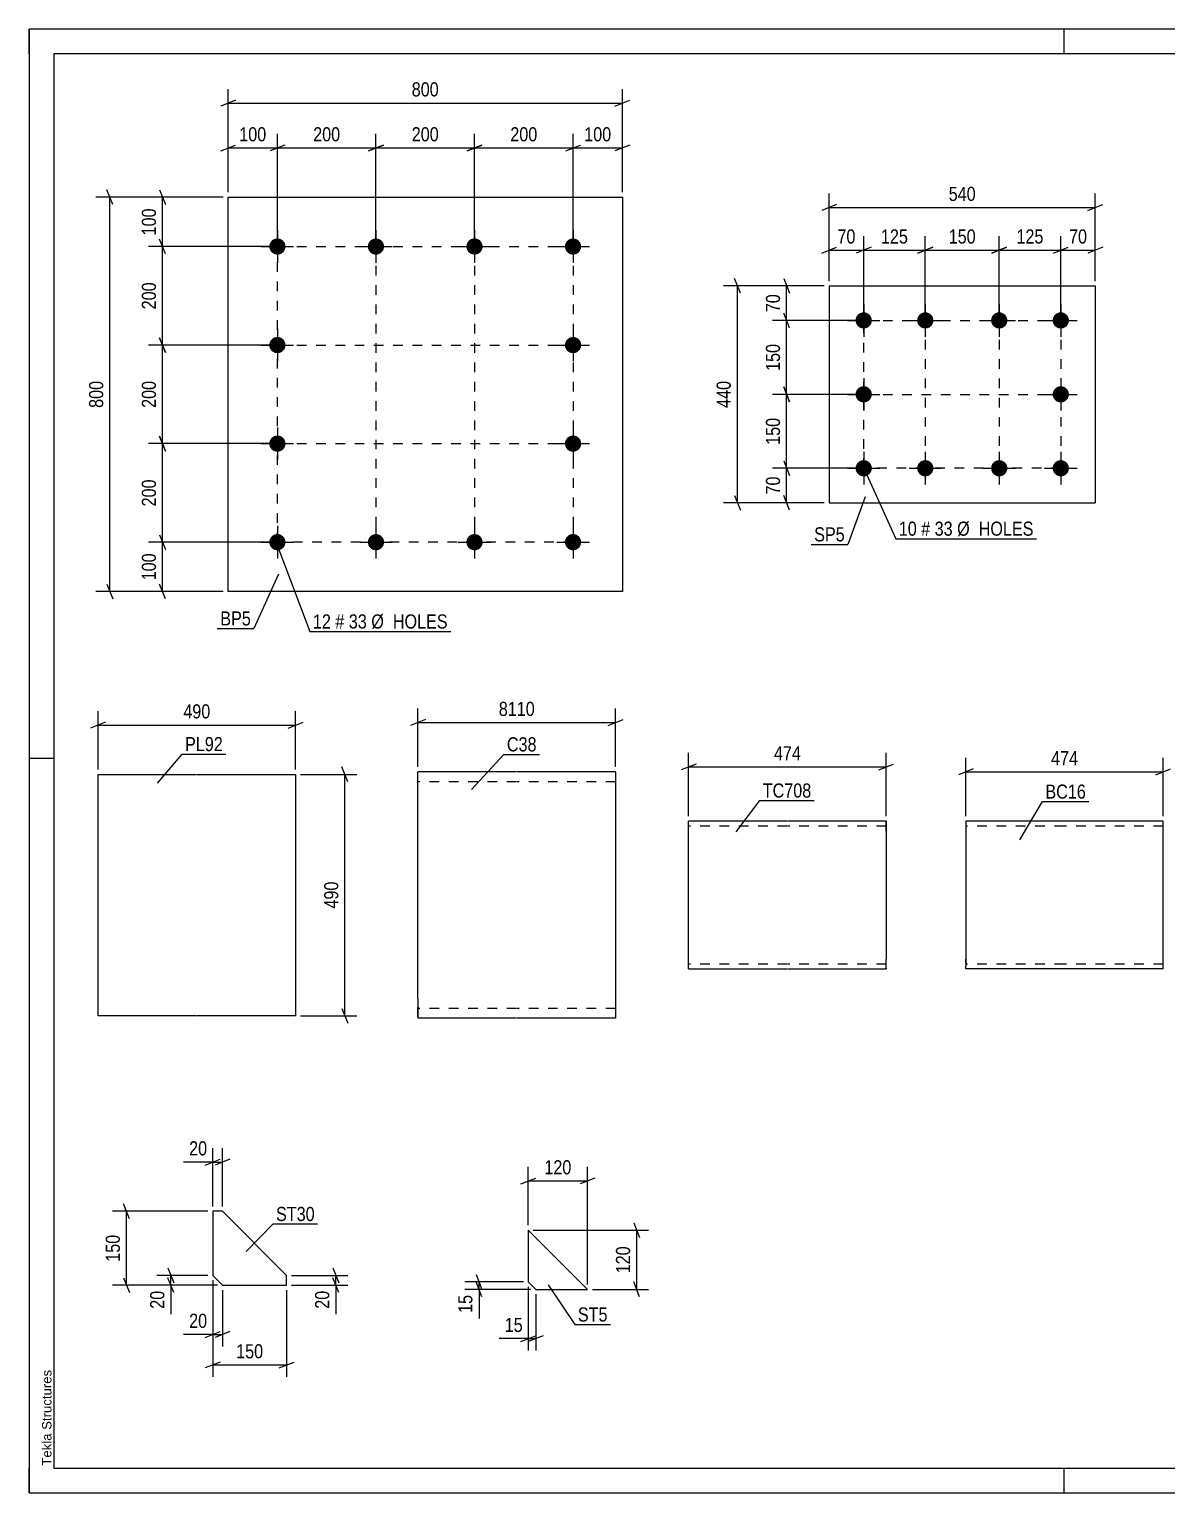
# Model space of a CAD drawing. Header units: millimetres. Extents: x 0 to 420, y 0 to 297.
# Drawn here: x 0 to 230.8, y 0 to 297 of the extents above; entities that cross this region are included whole.
import ezdxf

# ---------------------------------------------------------------- set-up
doc = ezdxf.new("R2010")
doc.units = ezdxf.units.MM
doc.linetypes.add('DXK_LINE_DOT2', pattern=[3.9198, 1.9599, -1.9599])
doc.styles.add('Arial', font='ARIAL.TTF', dxfattribs={"height": 0.2})
doc.styles.add('Arial Narrow', font='ARIALN.TTF', dxfattribs={"height": 0.2})

# ---------------------------------------------------------------- blocks, each defined once
blk = doc.blocks.new('Unknown-284876696-1134')
at = {"color": 5, "linetype": 'Continuous'}
for p, q in [((420, 297), (0, 297)), ((0, 297), (0, 0)), ((0, 292), (0, 297)), ((210, 292), (210, 297)), ((415, 292), (5, 292)), ((5, 292), (5, 5)), ((5, 149), (0, 149)), ((0, 0), (0, 5)), ((5, 5), (415, 5)), ((210, 0), (210, 5)), ((0, 0), (420, 0))]:
    blk.add_line(p, q, dxfattribs=at)
at = {"color": 174, "linetype": 'Continuous', "style": 'Arial'}
blk.add_text('Tekla Structures', height=1.9102, rotation=90, dxfattribs=at).set_placement((4.5, 5.5))
blk = doc.blocks.new('Part-284876696-1953 - 1904')
at = {"color": 2, "linetype": 'Continuous'}
for p, q in [((40.35, 182.91), (40.35, 262.91)), ((40.35, 262.91), (120.35, 262.91)), ((120.35, 262.91), (120.35, 182.91)), ((120.35, 182.91), (40.35, 182.91))]:
    blk.add_line(p, q, dxfattribs=at)
blk = doc.blocks.new('Bolt-284876696-1938 - 1904')
at = {"linetype": 'Continuous'}
for points in [[(50.35, 254.56, -1), (50.35, 251.26, -1)], [(70.35, 254.56, -1), (70.35, 251.26, -1)], [(90.35, 254.56, -1), (90.35, 251.26, -1)], [(110.35, 254.56, -1), (110.35, 251.26, -1)], [(50.35, 234.56, -1), (50.35, 231.26, -1)], [(110.35, 234.56, -1), (110.35, 231.26, -1)], [(50.35, 214.56, -1), (50.35, 211.26, -1)], [(110.35, 214.56, -1), (110.35, 211.26, -1)], [(50.35, 194.56, -1), (50.35, 191.26, -1)], [(70.35, 194.56, -1), (70.35, 191.26, -1)], [(90.35, 194.56, -1), (90.35, 191.26, -1)], [(110.35, 194.56, -1), (110.35, 191.26, -1)]]:
    blk.add_hatch(color=1, dxfattribs=at).paths.add_polyline_path(points)
at = {"color": 1, "linetype": 'Continuous'}
for p, q in [((50.35, 256.21), (50.35, 249.61)), ((70.35, 256.21), (70.35, 249.61)), ((90.35, 256.21), (90.35, 249.61)), ((110.35, 256.21), (110.35, 249.61)), ((47.05, 252.91), (53.65, 252.91)), ((67.05, 252.91), (73.65, 252.91)), ((87.05, 252.91), (93.65, 252.91)), ((107.05, 252.91), (113.65, 252.91)), ((50.35, 236.21), (50.35, 229.61)), ((110.35, 236.21), (110.35, 229.61)), ((47.05, 232.91), (53.65, 232.91)), ((107.05, 232.91), (113.65, 232.91)), ((50.35, 216.21), (50.35, 209.61)), ((110.35, 216.21), (110.35, 209.61)), ((47.05, 212.91), (53.65, 212.91)), ((107.05, 212.91), (113.65, 212.91)), ((50.35, 196.21), (50.35, 189.61)), ((70.35, 196.21), (70.35, 189.61)), ((90.35, 196.21), (90.35, 189.61)), ((110.35, 196.21), (110.35, 189.61)), ((47.05, 192.91), (53.65, 192.91)), ((67.05, 192.91), (73.65, 192.91)), ((87.05, 192.91), (93.65, 192.91)), ((107.05, 192.91), (113.65, 192.91))]:
    blk.add_line(p, q, dxfattribs=at)
blk = doc.blocks.new('Part-284876696-2236 - 2219')
at = {"color": 2, "linetype": 'Continuous'}
for p, q in [((153.8, 136.29), (133.8, 136.29)), ((133.8, 106.29), (133.8, 136.29)), ((173.9, 136.29), (153.9, 136.29)), ((173.9, 136.29), (173.9, 134.29)), ((173.9, 134.29), (173.9, 108.29)), ((173.9, 106.29), (173.9, 108.29)), ((133.8, 106.29), (153.8, 106.29)), ((153.9, 106.29), (173.9, 106.29))]:
    blk.add_line(p, q, dxfattribs=at)
at = {"color": 7, "linetype": 'DXK_LINE_DOT2'}
for p, q in [((153.8, 135.29), (133.8, 135.29)), ((173.9, 135.29), (153.9, 135.29)), ((173.9, 134.29), (173.9, 136.14)), ((133.8, 107.29), (133.8, 107.37)), ((153.8, 107.29), (133.8, 107.29)), ((173.9, 107.29), (153.9, 107.29)), ((173.9, 107.37), (173.9, 108.29)), ((173.9, 107.29), (173.9, 107.37)), ((173.9, 107.29), (173.9, 107.37)), ((133.8, 106.44), (133.8, 106.29)), ((173.9, 106.44), (173.9, 106.29))]:
    blk.add_line(p, q, dxfattribs=at)
blk = doc.blocks.new('Part-284876696-1839 - 1823')
at = {"color": 2, "linetype": 'Continuous'}
for p, q in [((39.22, 57.11), (37.22, 57.11)), ((37.22, 57.11), (37.22, 44.11)), ((52.22, 44.11), (39.22, 57.11)), ((37.22, 44.11), (39.22, 42.11)), ((39.22, 42.11), (52.22, 42.11)), ((52.22, 42.11), (52.22, 44.11))]:
    blk.add_line(p, q, dxfattribs=at)
blk = doc.blocks.new('Part-284876696-2202 - 2185')
at = {"color": 2, "linetype": 'Continuous'}
for p, q in [((210, 136.29), (190.06, 136.29)), ((190.06, 136.29), (190.06, 108.29)), ((230.1, 136.29), (210.1, 136.29)), ((230.1, 134.29), (230.1, 136.29)), ((230.1, 106.29), (230.1, 134.29)), ((190.06, 108.29), (190.06, 106.88)), ((190.06, 106.29), (190.06, 106.88)), ((210, 106.29), (190.06, 106.29)), ((230.1, 106.29), (210.1, 106.29))]:
    blk.add_line(p, q, dxfattribs=at)
at = {"color": 7, "linetype": 'DXK_LINE_DOT2'}
for p, q in [((210, 135.29), (190.06, 135.29)), ((230.1, 135.29), (210.1, 135.29)), ((230.1, 134.29), (230.1, 136.14)), ((190.06, 107.52), (190.06, 108.29)), ((190.06, 107.91), (190.06, 106.88)), ((190.06, 107.29), (190.06, 107.37)), ((190.06, 107.29), (190.06, 107.37)), ((210, 107.29), (190.06, 107.29)), ((230.1, 107.29), (210.1, 107.29)), ((230.1, 107.29), (230.1, 107.37))]:
    blk.add_line(p, q, dxfattribs=at)
blk = doc.blocks.new('Bolt-284876696-1415 - 1381')
at = {"linetype": 'Continuous'}
for points in [[(169.32, 239.56, -1), (169.32, 236.26, -1)], [(181.82, 239.56, -1), (181.82, 236.26, -1)], [(196.82, 239.56, -1), (196.82, 236.26, -1)], [(209.32, 239.56, -1), (209.32, 236.26, -1)], [(169.32, 224.56, -1), (169.32, 221.26, -1)], [(209.32, 224.56, -1), (209.32, 221.26, -1)], [(169.32, 209.56, -1), (169.32, 206.26, -1)], [(181.82, 209.56, -1), (181.82, 206.26, -1)], [(196.82, 209.56, -1), (196.82, 206.26, -1)], [(209.32, 209.56, -1), (209.32, 206.26, -1)]]:
    blk.add_hatch(color=1, dxfattribs=at).paths.add_polyline_path(points)
at = {"color": 1, "linetype": 'Continuous'}
for p, q in [((169.32, 241.21), (169.32, 234.61)), ((181.82, 241.21), (181.82, 234.61)), ((196.82, 241.21), (196.82, 234.61)), ((209.32, 241.21), (209.32, 234.61)), ((166.02, 237.91), (172.62, 237.91)), ((178.52, 237.91), (185.12, 237.91)), ((193.52, 237.91), (200.12, 237.91)), ((206.02, 237.91), (212.62, 237.91)), ((169.32, 226.21), (169.32, 219.61)), ((209.32, 226.21), (209.32, 219.61)), ((166.02, 222.91), (172.62, 222.91)), ((206.02, 222.91), (212.62, 222.91)), ((169.32, 211.21), (169.32, 204.61)), ((181.82, 211.21), (181.82, 204.61)), ((196.82, 211.21), (196.82, 204.61)), ((209.32, 211.21), (209.32, 204.61)), ((166.02, 207.91), (172.62, 207.91)), ((178.52, 207.91), (185.12, 207.91)), ((193.52, 207.91), (200.12, 207.91)), ((206.02, 207.91), (212.62, 207.91))]:
    blk.add_line(p, q, dxfattribs=at)
blk = doc.blocks.new('Part-284876696-1430 - 1381')
at = {"color": 2, "linetype": 'Continuous'}
for p, q in [((162.32, 244.91), (162.32, 200.91)), ((162.32, 244.91), (216.32, 244.91)), ((216.32, 244.91), (216.32, 200.91)), ((162.32, 200.91), (216.32, 200.91))]:
    blk.add_line(p, q, dxfattribs=at)
blk = doc.blocks.new('Part-284876696-1332 - 1316')
at = {"color": 2, "linetype": 'Continuous'}
for p, q in [((101.26, 53.27), (101.26, 42.77)), ((101.26, 53.27), (113.26, 41.27)), ((101.26, 42.77), (102.76, 41.27)), ((102.76, 41.27), (113.26, 41.27))]:
    blk.add_line(p, q, dxfattribs=at)
blk = doc.blocks.new('Part-284876696-1285 - 1269')
at = {"color": 2, "linetype": 'Continuous'}
for p, q in [((13.95, 96.79), (13.95, 145.79)), ((13.95, 145.79), (33.95, 145.79)), ((34.05, 145.79), (54.05, 145.79)), ((54.05, 145.79), (54.05, 96.79)), ((33.95, 96.79), (13.95, 96.79)), ((54.05, 96.79), (34.05, 96.79))]:
    blk.add_line(p, q, dxfattribs=at)
blk = doc.blocks.new('Part-284876696-1246 - 1226')
at = {"color": 2, "linetype": 'Continuous'}
for p, q in [((98.88, 146.29), (78.88, 146.29)), ((78.88, 100.29), (78.88, 146.29)), ((118.98, 146.29), (98.98, 146.29)), ((118.98, 146.29), (118.98, 96.29)), ((78.88, 100.29), (78.88, 96.29)), ((98.88, 96.29), (78.88, 96.29)), ((118.98, 96.29), (98.98, 96.29))]:
    blk.add_line(p, q, dxfattribs=at)
at = {"color": 7, "linetype": 'DXK_LINE_DOT2'}
for p, q in [((98.88, 144.29), (78.88, 144.29)), ((118.98, 144.29), (98.98, 144.29)), ((78.88, 96.59), (78.88, 100.29)), ((98.88, 98.29), (78.88, 98.29)), ((118.98, 98.29), (98.98, 98.29))]:
    blk.add_line(p, q, dxfattribs=at)
blk = doc.blocks.new('Rectangle-284876696-2058 - 1904')
at = {"color": 1, "linetype": 'DXK_LINE_DOT2'}
blk.add_lwpolyline([(50.35, 252.91), (110.35, 252.91), (110.35, 192.91), (50.35, 192.91), (50.35, 252.91)], close=True, dxfattribs=at)
blk = doc.blocks.new('Rectangle-284876696-1527 - 1381')
at = {"color": 1, "linetype": 'DXK_LINE_DOT2'}
blk.add_lwpolyline([(169.32, 237.91), (209.32, 237.91), (209.32, 207.91), (169.32, 207.91), (169.32, 237.91)], close=True, dxfattribs=at)
blk = doc.blocks.new('Line-284876696-2051 - 1904')
at = {"color": 1, "linetype": 'DXK_LINE_DOT2'}
blk.add_line((70.35, 252.91), (70.35, 192.91), dxfattribs=at)
blk = doc.blocks.new('Line-284876696-1520 - 1381')
at = {"color": 1, "linetype": 'DXK_LINE_DOT2'}
blk.add_line((181.82, 237.91), (181.82, 207.91), dxfattribs=at)
blk = doc.blocks.new('Line-284876696-2044 - 1904')
at = {"color": 1, "linetype": 'DXK_LINE_DOT2'}
blk.add_line((90.35, 252.91), (90.35, 192.91), dxfattribs=at)
blk = doc.blocks.new('Line-284876696-1513 - 1381')
at = {"color": 1, "linetype": 'DXK_LINE_DOT2'}
blk.add_line((196.82, 237.91), (196.82, 207.91), dxfattribs=at)
blk = doc.blocks.new('Line-284876696-2037 - 1904')
at = {"color": 1, "linetype": 'DXK_LINE_DOT2'}
blk.add_line((50.35, 232.91), (110.35, 232.91), dxfattribs=at)
blk = doc.blocks.new('Line-284876696-1505 - 1381')
at = {"color": 1, "linetype": 'DXK_LINE_DOT2'}
blk.add_line((169.32, 222.91), (209.32, 222.91), dxfattribs=at)
blk = doc.blocks.new('Line-284876696-2030 - 1904')
at = {"color": 1, "linetype": 'DXK_LINE_DOT2'}
blk.add_line((50.35, 212.91), (110.35, 212.91), dxfattribs=at)
blk = doc.blocks.new('StraightDimension-284876696-1955 - 1904')
at = {"color": 7, "linetype": 'Continuous'}
for p, q in [((41.85, 282.62), (38.85, 281.42)), ((40.35, 263.91), (40.35, 284.87)), ((118.85, 281.42), (121.85, 282.62)), ((120.35, 263.91), (120.35, 284.87)), ((40.35, 282.02), (120.35, 282.02))]:
    blk.add_line(p, q, dxfattribs=at)
at = {"color": 0}
blk.add_wipeout([(83.69, 282.77), (83.69, 286.97), (77.01, 286.97), (77.01, 282.77)], dxfattribs=at)
at = {"color": 3, "style": 'Arial Narrow'}
blk.add_text('800', height=2.863, dxfattribs=at).set_placement((77.61, 283.37))
blk = doc.blocks.new('StraightDimension-284876696-1972 - 1904')
at = {"color": 7, "linetype": 'Continuous'}
for p, q in [((38.85, 272.31), (41.85, 273.51)), ((40.35, 263.91), (40.35, 275.76)), ((51.85, 273.51), (48.85, 272.31)), ((50.35, 253.91), (50.35, 275.76)), ((40.35, 272.91), (50.35, 272.91))]:
    blk.add_line(p, q, dxfattribs=at)
at = {"color": 0}
blk.add_wipeout([(48.69, 273.66), (48.69, 277.86), (42.01, 277.86), (42.01, 273.66)], dxfattribs=at)
at = {"color": 3, "style": 'Arial Narrow'}
blk.add_text('100', height=2.863, dxfattribs=at).set_placement((42.61, 274.26))
blk = doc.blocks.new('StraightDimension-284876696-1982 - 1904')
at = {"color": 7, "linetype": 'Continuous'}
for p, q in [((108.85, 272.31), (111.85, 273.51)), ((110.35, 253.91), (110.35, 275.76)), ((121.85, 273.51), (118.85, 272.31)), ((120.35, 263.91), (120.35, 275.76)), ((110.35, 272.91), (120.35, 272.91))]:
    blk.add_line(p, q, dxfattribs=at)
at = {"color": 0}
blk.add_wipeout([(118.69, 273.66), (118.69, 277.86), (112.01, 277.86), (112.01, 273.66)], dxfattribs=at)
at = {"color": 3, "style": 'Arial Narrow'}
blk.add_text('100', height=2.863, dxfattribs=at).set_placement((112.61, 274.26))
blk = doc.blocks.new('StraightDimension-284876696-1993 - 1904')
at = {"color": 7, "linetype": 'Continuous'}
for p, q in [((16.95, 261.41), (15.75, 264.41)), ((39.35, 262.91), (13.5, 262.91)), ((16.35, 182.91), (16.35, 262.91)), ((15.75, 184.41), (16.95, 181.41)), ((39.35, 182.91), (13.5, 182.91))]:
    blk.add_line(p, q, dxfattribs=at)
at = {"color": 0}
blk.add_wipeout([(15.6, 226.25), (11.4, 226.25), (11.4, 219.56), (15.6, 219.56)], dxfattribs=at)
at = {"color": 3, "style": 'Arial Narrow'}
blk.add_text('800', height=2.863, rotation=90.0002, dxfattribs=at).set_placement((15, 220.16))
blk = doc.blocks.new('StraightDimension-284876696-3038 - 1904')
at = {"color": 7, "linetype": 'Continuous'}
for p, q in [((71.85, 273.51), (68.85, 272.31)), ((70.35, 253.91), (70.35, 275.76)), ((88.85, 272.31), (91.85, 273.51)), ((90.35, 253.91), (90.35, 275.76)), ((70.35, 272.91), (90.35, 272.91))]:
    blk.add_line(p, q, dxfattribs=at)
at = {"color": 0}
blk.add_wipeout([(83.69, 273.66), (83.69, 277.86), (77.01, 277.86), (77.01, 273.66)], dxfattribs=at)
at = {"color": 3, "style": 'Arial Narrow'}
blk.add_text('200', height=2.863, dxfattribs=at).set_placement((77.61, 274.26))
blk = doc.blocks.new('StraightDimension-284876696-2010 - 1904')
at = {"color": 7, "linetype": 'Continuous'}
for p, q in [((26.45, 194.41), (27.65, 191.41)), ((49.35, 192.91), (24.2, 192.91)), ((27.05, 182.91), (27.05, 192.91)), ((27.65, 181.41), (26.45, 184.41)), ((39.35, 182.91), (24.2, 182.91))]:
    blk.add_line(p, q, dxfattribs=at)
at = {"color": 0}
blk.add_wipeout([(26.3, 191.25), (22.1, 191.25), (22.1, 184.56), (26.3, 184.56)], dxfattribs=at)
at = {"color": 3, "style": 'Arial Narrow'}
blk.add_text('100', height=2.863, rotation=90.0002, dxfattribs=at).set_placement((25.7, 185.16))
blk = doc.blocks.new('StraightDimension-284876696-3040 - 1904')
at = {"color": 7, "linetype": 'Continuous'}
for p, q in [((91.85, 273.51), (88.85, 272.31)), ((90.35, 253.91), (90.35, 275.76)), ((108.85, 272.31), (111.85, 273.51)), ((110.35, 253.91), (110.35, 275.76)), ((90.35, 272.91), (110.35, 272.91))]:
    blk.add_line(p, q, dxfattribs=at)
at = {"color": 0}
blk.add_wipeout([(103.69, 273.66), (103.69, 277.86), (97.01, 277.86), (97.01, 273.66)], dxfattribs=at)
at = {"color": 3, "style": 'Arial Narrow'}
blk.add_text('200', height=2.863, dxfattribs=at).set_placement((97.61, 274.26))
blk = doc.blocks.new('StraightDimension-284876696-2020 - 1904')
at = {"color": 7, "linetype": 'Continuous'}
for p, q in [((26.45, 264.41), (27.65, 261.41)), ((39.35, 262.91), (24.2, 262.91)), ((27.05, 252.91), (27.05, 262.91)), ((49.35, 252.91), (24.2, 252.91)), ((27.65, 251.41), (26.45, 254.41))]:
    blk.add_line(p, q, dxfattribs=at)
at = {"color": 0}
blk.add_wipeout([(26.3, 261.25), (22.1, 261.25), (22.1, 254.56), (26.3, 254.56)], dxfattribs=at)
at = {"color": 3, "style": 'Arial Narrow'}
blk.add_text('100', height=2.863, rotation=90.0002, dxfattribs=at).set_placement((25.7, 255.16))
blk = doc.blocks.new('StraightDimension-284876696-3036 - 1904')
at = {"color": 7, "linetype": 'Continuous'}
for p, q in [((51.85, 273.51), (48.85, 272.31)), ((50.35, 253.91), (50.35, 275.76)), ((68.85, 272.31), (71.85, 273.51)), ((70.35, 253.91), (70.35, 275.76)), ((50.35, 272.91), (70.35, 272.91))]:
    blk.add_line(p, q, dxfattribs=at)
at = {"color": 0}
blk.add_wipeout([(63.69, 273.66), (63.69, 277.86), (57.01, 277.86), (57.01, 273.66)], dxfattribs=at)
at = {"color": 3, "style": 'Arial Narrow'}
blk.add_text('200', height=2.863, dxfattribs=at).set_placement((57.61, 274.26))
blk = doc.blocks.new('StraightDimension-284876696-3060 - 1904')
at = {"color": 7, "linetype": 'Continuous'}
for p, q in [((27.65, 211.41), (26.45, 214.41)), ((49.35, 212.91), (24.2, 212.91)), ((27.05, 192.91), (27.05, 212.91)), ((26.45, 194.41), (27.65, 191.41)), ((49.35, 192.91), (24.2, 192.91))]:
    blk.add_line(p, q, dxfattribs=at)
at = {"color": 0}
blk.add_wipeout([(26.3, 206.25), (22.1, 206.25), (22.1, 199.56), (26.3, 199.56)], dxfattribs=at)
at = {"color": 3, "style": 'Arial Narrow'}
blk.add_text('200', height=2.863, rotation=90.0002, dxfattribs=at).set_placement((25.7, 200.16))
blk = doc.blocks.new('StraightDimension-284876696-3062 - 1904')
at = {"color": 7, "linetype": 'Continuous'}
for p, q in [((49.35, 232.91), (24.2, 232.91)), ((27.65, 231.41), (26.45, 234.41)), ((27.05, 212.91), (27.05, 232.91)), ((26.45, 214.41), (27.65, 211.41)), ((49.35, 212.91), (24.2, 212.91))]:
    blk.add_line(p, q, dxfattribs=at)
at = {"color": 0}
blk.add_wipeout([(26.3, 226.25), (22.1, 226.25), (22.1, 219.56), (26.3, 219.56)], dxfattribs=at)
at = {"color": 3, "style": 'Arial Narrow'}
blk.add_text('200', height=2.863, rotation=90.0002, dxfattribs=at).set_placement((25.7, 220.16))
blk = doc.blocks.new('StraightDimension-284876696-3064 - 1904')
at = {"color": 7, "linetype": 'Continuous'}
for p, q in [((49.35, 252.91), (24.2, 252.91)), ((27.65, 251.41), (26.45, 254.41)), ((27.05, 232.91), (27.05, 252.91)), ((49.35, 232.91), (24.2, 232.91)), ((26.45, 234.41), (27.65, 231.41))]:
    blk.add_line(p, q, dxfattribs=at)
at = {"color": 0}
blk.add_wipeout([(26.3, 246.25), (22.1, 246.25), (22.1, 239.56), (26.3, 239.56)], dxfattribs=at)
at = {"color": 3, "style": 'Arial Narrow'}
blk.add_text('200', height=2.863, rotation=90.0002, dxfattribs=at).set_placement((25.7, 240.16))
blk = doc.blocks.new('StraightDimension-284876696-2239 - 2219')
at = {"color": 7, "linetype": 'Continuous'}
for p, q in [((133.8, 137.29), (133.8, 150.14)), ((173.9, 137.29), (173.9, 150.14)), ((135.3, 147.89), (132.3, 146.69)), ((133.8, 147.29), (173.9, 147.29)), ((172.4, 146.69), (175.4, 147.89))]:
    blk.add_line(p, q, dxfattribs=at)
at = {"color": 0}
blk.add_wipeout([(157.2, 148.04), (157.2, 152.24), (150.51, 152.24), (150.51, 148.04)], dxfattribs=at)
at = {"color": 3, "style": 'Arial Narrow'}
blk.add_text('474', height=2.863, dxfattribs=at).set_placement((151.11, 148.64))
blk = doc.blocks.new('StraightDimension-284876696-1879 - 1823')
at = {"color": 7, "linetype": 'Continuous'}
for p, q in [((37.22, 43.11), (37.22, 29.71)), ((39.22, 41.11), (39.22, 29.71)), ((35.72, 31.51), (38.72, 32.71)), ((40.72, 32.71), (37.72, 31.51)), ((37.22, 32.11), (39.22, 32.11))]:
    blk.add_line(p, q, dxfattribs=at)
at = {"color": 0}
blk.add_wipeout([(36.7, 32.86), (36.7, 37.06), (31.84, 37.06), (31.84, 32.86)], dxfattribs=at)
at = {"color": 7, "linetype": 'Continuous'}
blk.add_line((37.22, 32.11), (31.32, 32.11), dxfattribs=at)
blk.add_line((37.22, 32.11), (31.32, 32.11), dxfattribs=at)
at = {"color": 3, "style": 'Arial Narrow'}
blk.add_text('20', height=2.863, dxfattribs=at).set_placement((32.44, 33.46))
blk = doc.blocks.new('StraightDimension-284876696-1871 - 1823')
at = {"color": 7, "linetype": 'Continuous'}
for p, q in [((61.62, 45.61), (62.82, 42.61)), ((53.22, 44.11), (64.62, 44.11)), ((53.22, 42.11), (64.62, 42.11)), ((62.82, 40.61), (61.62, 43.61)), ((62.22, 42.11), (62.22, 44.11))]:
    blk.add_line(p, q, dxfattribs=at)
at = {"color": 0}
blk.add_wipeout([(61.47, 41.59), (57.27, 41.59), (57.27, 36.73), (61.47, 36.73)], dxfattribs=at)
at = {"color": 7, "linetype": 'Continuous'}
blk.add_line((62.22, 42.11), (62.22, 36.21), dxfattribs=at)
blk.add_line((62.22, 42.11), (62.22, 36.21), dxfattribs=at)
at = {"color": 3, "style": 'Arial Narrow'}
blk.add_text('20', height=2.863, rotation=90.0002, dxfattribs=at).set_placement((60.87, 37.33))
blk = doc.blocks.new('StraightDimension-284876696-1841 - 1823')
at = {"color": 7, "linetype": 'Continuous'}
for p, q in [((36.22, 57.11), (16.88, 57.11)), ((20.33, 55.61), (19.13, 58.61)), ((19.73, 42.11), (19.73, 57.11)), ((38.22, 42.11), (16.88, 42.11)), ((19.13, 43.61), (20.33, 40.61))]:
    blk.add_line(p, q, dxfattribs=at)
at = {"color": 0}
blk.add_wipeout([(18.98, 52.96), (14.78, 52.96), (14.78, 46.27), (18.98, 46.27)], dxfattribs=at)
at = {"color": 3, "style": 'Arial Narrow'}
blk.add_text('150', height=2.863, rotation=90.0002, dxfattribs=at).set_placement((18.38, 46.87))
blk = doc.blocks.new('StraightDimension-284876696-1853 - 1823')
at = {"color": 7, "linetype": 'Continuous'}
for p, q in [((37.22, 43.11), (37.22, 23.53)), ((52.22, 41.11), (52.22, 23.53)), ((38.72, 26.53), (35.72, 25.33)), ((37.22, 25.93), (52.22, 25.93)), ((50.72, 25.33), (53.72, 26.53))]:
    blk.add_line(p, q, dxfattribs=at)
at = {"color": 0}
blk.add_wipeout([(48.06, 26.68), (48.06, 30.88), (41.38, 30.88), (41.38, 26.68)], dxfattribs=at)
at = {"color": 3, "style": 'Arial Narrow'}
blk.add_text('150', height=2.863, dxfattribs=at).set_placement((41.98, 27.28))
blk = doc.blocks.new('StraightDimension-284876696-1860 - 1823')
at = {"color": 7, "linetype": 'Continuous'}
for p, q in [((28.14, 45.61), (29.34, 42.61)), ((36.22, 44.11), (25.89, 44.11)), ((38.22, 42.11), (25.89, 42.11)), ((29.34, 40.61), (28.14, 43.61)), ((28.74, 42.11), (28.74, 44.11))]:
    blk.add_line(p, q, dxfattribs=at)
at = {"color": 0}
blk.add_wipeout([(27.99, 41.59), (23.79, 41.59), (23.79, 36.73), (27.99, 36.73)], dxfattribs=at)
at = {"color": 7, "linetype": 'Continuous'}
blk.add_line((28.74, 42.11), (28.74, 36.21), dxfattribs=at)
blk.add_line((28.74, 42.11), (28.74, 36.21), dxfattribs=at)
at = {"color": 3, "style": 'Arial Narrow'}
blk.add_text('20', height=2.863, rotation=90.0002, dxfattribs=at).set_placement((27.39, 37.33))
blk = doc.blocks.new('StraightDimension-284876696-1890 - 1823')
at = {"color": 7, "linetype": 'Continuous'}
for p, q in [((37.22, 58.11), (37.22, 69.96)), ((39.22, 58.11), (39.22, 69.96)), ((35.72, 66.51), (38.72, 67.71)), ((37.22, 67.11), (39.22, 67.11)), ((40.72, 67.71), (37.72, 66.51))]:
    blk.add_line(p, q, dxfattribs=at)
at = {"color": 0}
blk.add_wipeout([(36.7, 67.86), (36.7, 72.06), (31.84, 72.06), (31.84, 67.86)], dxfattribs=at)
at = {"color": 7, "linetype": 'Continuous'}
blk.add_line((37.22, 67.11), (31.32, 67.11), dxfattribs=at)
blk.add_line((37.22, 67.11), (31.32, 67.11), dxfattribs=at)
at = {"color": 3, "style": 'Arial Narrow'}
blk.add_text('20', height=2.863, dxfattribs=at).set_placement((32.44, 68.46))
blk = doc.blocks.new('StraightDimension-284876696-2205 - 2185')
at = {"color": 7, "linetype": 'Continuous'}
for p, q in [((190.06, 137.29), (190.06, 149.14)), ((230.1, 137.29), (230.1, 149.14)), ((191.56, 146.89), (188.56, 145.69)), ((190.06, 146.29), (230.1, 146.29)), ((228.6, 145.69), (231.6, 146.89))]:
    blk.add_line(p, q, dxfattribs=at)
at = {"color": 0}
blk.add_wipeout([(213.43, 147.04), (213.43, 151.24), (206.74, 151.24), (206.74, 147.04)], dxfattribs=at)
at = {"color": 3, "style": 'Arial Narrow'}
blk.add_text('474', height=2.863, dxfattribs=at).set_placement((207.34, 147.64))
blk = doc.blocks.new('StraightDimension-284876696-2904 - 1381')
at = {"color": 7, "linetype": 'Continuous'}
for p, q in [((168.32, 237.91), (150.84, 237.91)), ((154.29, 236.41), (153.09, 239.41)), ((153.69, 222.91), (153.69, 237.91)), ((168.32, 222.91), (150.84, 222.91)), ((153.09, 224.41), (154.29, 221.41))]:
    blk.add_line(p, q, dxfattribs=at)
at = {"color": 0}
blk.add_wipeout([(152.94, 233.75), (148.74, 233.75), (148.74, 227.06), (152.94, 227.06)], dxfattribs=at)
at = {"color": 3, "style": 'Arial Narrow'}
blk.add_text('150', height=2.863, rotation=90.0002, dxfattribs=at).set_placement((152.34, 227.66))
blk = doc.blocks.new('StraightDimension-284876696-2878 - 1381')
at = {"color": 7, "linetype": 'Continuous'}
for p, q in [((170.82, 252.77), (167.82, 251.57)), ((169.32, 238.91), (169.32, 255.02)), ((180.32, 251.57), (183.32, 252.77)), ((181.82, 238.91), (181.82, 255.02)), ((169.32, 252.17), (181.82, 252.17))]:
    blk.add_line(p, q, dxfattribs=at)
at = {"color": 0}
blk.add_wipeout([(178.91, 252.92), (178.91, 257.12), (172.22, 257.12), (172.22, 252.92)], dxfattribs=at)
at = {"color": 3, "style": 'Arial Narrow'}
blk.add_text('125', height=2.863, dxfattribs=at).set_placement((172.82, 253.52))
blk = doc.blocks.new('StraightDimension-284876696-2902 - 1381')
at = {"color": 7, "linetype": 'Continuous'}
for p, q in [((168.32, 222.91), (150.84, 222.91)), ((154.29, 221.41), (153.09, 224.41)), ((153.69, 207.91), (153.69, 222.91)), ((168.32, 207.91), (150.84, 207.91)), ((153.09, 209.41), (154.29, 206.41))]:
    blk.add_line(p, q, dxfattribs=at)
at = {"color": 0}
blk.add_wipeout([(152.94, 218.75), (148.74, 218.75), (148.74, 212.06), (152.94, 212.06)], dxfattribs=at)
at = {"color": 3, "style": 'Arial Narrow'}
blk.add_text('150', height=2.863, rotation=90.0002, dxfattribs=at).set_placement((152.34, 212.66))
blk = doc.blocks.new('StraightDimension-284876696-1432 - 1381')
at = {"color": 7, "linetype": 'Continuous'}
for p, q in [((163.82, 261.41), (160.82, 260.21)), ((162.32, 245.91), (162.32, 263.66)), ((214.82, 260.21), (217.82, 261.41)), ((216.32, 245.91), (216.32, 263.66)), ((162.32, 260.81), (216.32, 260.81))]:
    blk.add_line(p, q, dxfattribs=at)
at = {"color": 0}
blk.add_wipeout([(192.66, 261.56), (192.66, 265.76), (185.97, 265.76), (185.97, 261.56)], dxfattribs=at)
at = {"color": 3, "style": 'Arial Narrow'}
blk.add_text('540', height=2.863, dxfattribs=at).set_placement((186.57, 262.16))
blk = doc.blocks.new('StraightDimension-284876696-1445 - 1381')
at = {"color": 7, "linetype": 'Continuous'}
for p, q in [((207.82, 251.57), (210.82, 252.77)), ((209.32, 238.91), (209.32, 255.02)), ((217.82, 252.77), (214.82, 251.57)), ((216.32, 245.91), (216.32, 255.02)), ((209.32, 252.17), (216.32, 252.17))]:
    blk.add_line(p, q, dxfattribs=at)
at = {"color": 0}
blk.add_wipeout([(215.24, 252.92), (215.24, 257.12), (210.39, 257.12), (210.39, 252.92)], dxfattribs=at)
at = {"color": 3, "style": 'Arial Narrow'}
blk.add_text('70', height=2.863, dxfattribs=at).set_placement((210.99, 253.52))
blk = doc.blocks.new('StraightDimension-284876696-1455 - 1381')
at = {"color": 7, "linetype": 'Continuous'}
for p, q in [((160.82, 251.57), (163.82, 252.77)), ((162.32, 245.91), (162.32, 255.02)), ((170.82, 252.77), (167.82, 251.57)), ((169.32, 238.91), (169.32, 255.02)), ((162.32, 252.17), (169.32, 252.17))]:
    blk.add_line(p, q, dxfattribs=at)
at = {"color": 0}
blk.add_wipeout([(168.24, 252.92), (168.24, 257.12), (163.39, 257.12), (163.39, 252.92)], dxfattribs=at)
at = {"color": 3, "style": 'Arial Narrow'}
blk.add_text('70', height=2.863, dxfattribs=at).set_placement((163.99, 253.52))
blk = doc.blocks.new('StraightDimension-284876696-1470 - 1381')
at = {"color": 7, "linetype": 'Continuous'}
for p, q in [((161.32, 244.91), (140.84, 244.91)), ((144.29, 243.41), (143.09, 246.41)), ((143.69, 200.91), (143.69, 244.91)), ((143.09, 202.41), (144.29, 199.41)), ((161.32, 200.91), (140.84, 200.91))]:
    blk.add_line(p, q, dxfattribs=at)
at = {"color": 0}
blk.add_wipeout([(142.94, 226.25), (138.74, 226.25), (138.74, 219.56), (142.94, 219.56)], dxfattribs=at)
at = {"color": 3, "style": 'Arial Narrow'}
blk.add_text('440', height=2.863, rotation=90.0002, dxfattribs=at).set_placement((142.34, 220.16))
blk = doc.blocks.new('StraightDimension-284876696-1481 - 1381')
at = {"color": 7, "linetype": 'Continuous'}
for p, q in [((161.32, 244.91), (150.84, 244.91)), ((153.09, 246.41), (154.29, 243.41)), ((153.69, 237.91), (153.69, 244.91)), ((168.32, 237.91), (150.84, 237.91)), ((154.29, 236.41), (153.09, 239.41))]:
    blk.add_line(p, q, dxfattribs=at)
at = {"color": 0}
blk.add_wipeout([(152.94, 243.83), (148.74, 243.83), (148.74, 238.98), (152.94, 238.98)], dxfattribs=at)
at = {"color": 3, "style": 'Arial Narrow'}
blk.add_text('70', height=2.863, rotation=90.0002, dxfattribs=at).set_placement((152.34, 239.58))
blk = doc.blocks.new('StraightDimension-284876696-1491 - 1381')
at = {"color": 7, "linetype": 'Continuous'}
for p, q in [((168.32, 207.91), (150.84, 207.91)), ((153.09, 209.41), (154.29, 206.41)), ((153.69, 200.91), (153.69, 207.91)), ((154.29, 199.41), (153.09, 202.41)), ((161.32, 200.91), (150.84, 200.91))]:
    blk.add_line(p, q, dxfattribs=at)
at = {"color": 0}
blk.add_wipeout([(152.94, 206.83), (148.74, 206.83), (148.74, 201.98), (152.94, 201.98)], dxfattribs=at)
at = {"color": 3, "style": 'Arial Narrow'}
blk.add_text('70', height=2.863, rotation=90.0002, dxfattribs=at).set_placement((152.34, 202.58))
blk = doc.blocks.new('StraightDimension-284876696-2880 - 1381')
at = {"color": 7, "linetype": 'Continuous'}
for p, q in [((183.32, 252.77), (180.32, 251.57)), ((181.82, 238.91), (181.82, 255.02)), ((195.32, 251.57), (198.32, 252.77)), ((196.82, 238.91), (196.82, 255.02)), ((181.82, 252.17), (196.82, 252.17))]:
    blk.add_line(p, q, dxfattribs=at)
at = {"color": 0}
blk.add_wipeout([(192.66, 252.92), (192.66, 257.12), (185.97, 257.12), (185.97, 252.92)], dxfattribs=at)
at = {"color": 3, "style": 'Arial Narrow'}
blk.add_text('150', height=2.863, dxfattribs=at).set_placement((186.57, 253.52))
blk = doc.blocks.new('StraightDimension-284876696-2882 - 1381')
at = {"color": 7, "linetype": 'Continuous'}
for p, q in [((198.32, 252.77), (195.32, 251.57)), ((196.82, 238.91), (196.82, 255.02)), ((207.82, 251.57), (210.82, 252.77)), ((209.32, 238.91), (209.32, 255.02)), ((196.82, 252.17), (209.32, 252.17))]:
    blk.add_line(p, q, dxfattribs=at)
at = {"color": 0}
blk.add_wipeout([(206.41, 252.92), (206.41, 257.12), (199.72, 257.12), (199.72, 252.92)], dxfattribs=at)
at = {"color": 3, "style": 'Arial Narrow'}
blk.add_text('125', height=2.863, dxfattribs=at).set_placement((200.32, 253.52))
blk = doc.blocks.new('StraightDimension-284876696-1360 - 1316')
at = {"color": 7, "linetype": 'Continuous'}
for p, q in [((100.26, 42.77), (88.41, 42.77)), ((90.66, 44.27), (91.86, 41.27)), ((91.86, 39.77), (90.66, 42.77)), ((91.26, 41.27), (91.26, 42.77)), ((101.76, 41.27), (88.41, 41.27))]:
    blk.add_line(p, q, dxfattribs=at)
at = {"color": 0}
blk.add_wipeout([(90.51, 40.74), (86.31, 40.74), (86.31, 35.89), (90.51, 35.89)], dxfattribs=at)
at = {"color": 7, "linetype": 'Continuous'}
blk.add_line((91.26, 41.27), (91.26, 35.36), dxfattribs=at)
blk.add_line((91.26, 41.27), (91.26, 35.36), dxfattribs=at)
at = {"color": 3, "style": 'Arial Narrow'}
blk.add_text('15', height=2.863, rotation=90.0002, dxfattribs=at).set_placement((89.91, 36.49))
blk = doc.blocks.new('StraightDimension-284876696-1334 - 1316')
at = {"color": 7, "linetype": 'Continuous'}
for p, q in [((101.26, 54.27), (101.26, 66.12)), ((113.26, 42.27), (113.26, 66.12)), ((99.76, 62.67), (102.76, 63.87)), ((101.26, 63.27), (113.26, 63.27)), ((114.76, 63.87), (111.76, 62.67))]:
    blk.add_line(p, q, dxfattribs=at)
at = {"color": 0}
blk.add_wipeout([(110.6, 64.02), (110.6, 68.22), (103.92, 68.22), (103.92, 64.02)], dxfattribs=at)
at = {"color": 3, "style": 'Arial Narrow'}
blk.add_text('120', height=2.863, dxfattribs=at).set_placement((104.52, 64.62))
blk = doc.blocks.new('StraightDimension-284876696-1371 - 1316')
at = {"color": 7, "linetype": 'Continuous'}
for p, q in [((122.66, 54.77), (123.86, 51.77)), ((102.26, 53.27), (125.66, 53.27)), ((123.26, 41.27), (123.26, 53.27)), ((123.86, 39.77), (122.66, 42.77)), ((114.26, 41.27), (125.66, 41.27))]:
    blk.add_line(p, q, dxfattribs=at)
at = {"color": 0}
blk.add_wipeout([(122.51, 50.61), (118.31, 50.61), (118.31, 43.93), (122.51, 43.93)], dxfattribs=at)
at = {"color": 3, "style": 'Arial Narrow'}
blk.add_text('120', height=2.863, rotation=90.0002, dxfattribs=at).set_placement((121.91, 44.53))
blk = doc.blocks.new('StraightDimension-284876696-1347 - 1316')
at = {"color": 7, "linetype": 'Continuous'}
for p, q in [((101.26, 41.77), (101.26, 28.87)), ((102.76, 40.27), (102.76, 28.87)), ((99.76, 30.67), (102.76, 31.87)), ((104.26, 31.87), (101.26, 30.67)), ((101.26, 31.27), (102.76, 31.27))]:
    blk.add_line(p, q, dxfattribs=at)
at = {"color": 0}
blk.add_wipeout([(100.73, 32.02), (100.73, 36.22), (95.88, 36.22), (95.88, 32.02)], dxfattribs=at)
at = {"color": 7, "linetype": 'Continuous'}
blk.add_line((101.26, 31.27), (95.35, 31.27), dxfattribs=at)
blk.add_line((101.26, 31.27), (95.35, 31.27), dxfattribs=at)
at = {"color": 3, "style": 'Arial Narrow'}
blk.add_text('15', height=2.863, dxfattribs=at).set_placement((96.48, 32.62))
blk = doc.blocks.new('StraightDimension-284876696-1288 - 1269')
at = {"color": 7, "linetype": 'Continuous'}
for p, q in [((55.05, 145.79), (66.45, 145.79)), ((64.65, 144.29), (63.45, 147.29)), ((64.05, 96.79), (64.05, 145.79)), ((63.45, 98.29), (64.65, 95.29)), ((55.05, 96.79), (66.45, 96.79))]:
    blk.add_line(p, q, dxfattribs=at)
at = {"color": 0}
blk.add_wipeout([(63.3, 124.63), (59.1, 124.63), (59.1, 117.95), (63.3, 117.95)], dxfattribs=at)
at = {"color": 3, "style": 'Arial Narrow'}
blk.add_text('490', height=2.863, rotation=90.0002, dxfattribs=at).set_placement((62.7, 118.55))
blk = doc.blocks.new('StraightDimension-284876696-1300 - 1269')
at = {"color": 7, "linetype": 'Continuous'}
for p, q in [((13.95, 146.79), (13.95, 158.64)), ((54.05, 146.79), (54.05, 158.64)), ((15.45, 156.39), (12.45, 155.19)), ((13.95, 155.79), (54.05, 155.79)), ((52.55, 155.19), (55.55, 156.39))]:
    blk.add_line(p, q, dxfattribs=at)
at = {"color": 0}
blk.add_wipeout([(37.34, 156.54), (37.34, 160.74), (30.66, 160.74), (30.66, 156.54)], dxfattribs=at)
at = {"color": 3, "style": 'Arial Narrow'}
blk.add_text('490', height=2.863, dxfattribs=at).set_placement((31.26, 157.14))
blk = doc.blocks.new('StraightDimension-284876696-1250 - 1226')
at = {"color": 7, "linetype": 'Continuous'}
for p, q in [((78.88, 147.29), (78.88, 159.14)), ((118.98, 147.29), (118.98, 159.14)), ((80.38, 156.89), (77.38, 155.69)), ((78.88, 156.29), (118.98, 156.29)), ((117.48, 155.69), (120.48, 156.89))]:
    blk.add_line(p, q, dxfattribs=at)
at = {"color": 0}
blk.add_wipeout([(103.19, 157.04), (103.19, 161.24), (94.67, 161.24), (94.67, 157.04)], dxfattribs=at)
at = {"color": 3, "style": 'Arial Narrow'}
blk.add_text('8110', height=2.863, dxfattribs=at).set_placement((95.27, 157.64))
blk = doc.blocks.new('Mark-284876696-1934 - 1904')
at = {"color": 0}
blk.add_wipeout([(61.21, 175.39), (61.21, 178.39), (57.56, 178.39), (57.56, 175.39)], dxfattribs=at)
blk.add_wipeout([(61.21, 175.39), (61.21, 178.39), (57.56, 178.39), (57.56, 175.39)], dxfattribs=at)
at = {"color": 7, "linetype": 'Continuous'}
blk.add_line((50.1, 192.82), (56.96, 174.79), dxfattribs=at)
at = {"color": 0}
blk.add_wipeout([(63.94, 175.39), (63.94, 178.39), (62.11, 178.39), (62.11, 175.39)], dxfattribs=at)
blk.add_wipeout([(63.94, 175.39), (63.94, 178.39), (62.11, 178.39), (62.11, 175.39)], dxfattribs=at)
at = {"color": 3, "style": 'Arial Narrow'}
blk.add_text('12', height=2.863, dxfattribs=at).set_placement((57.56, 175.39))
at = {"color": 0}
blk.add_wipeout([(68.5, 175.39), (68.5, 178.39), (64.84, 178.39), (64.84, 175.39)], dxfattribs=at)
blk.add_wipeout([(68.5, 175.39), (68.5, 178.39), (64.84, 178.39), (64.84, 175.39)], dxfattribs=at)
at = {"color": 3, "style": 'Arial Narrow'}
blk.add_text('#', height=2.86, dxfattribs=at).set_placement((62.11, 175.39))
at = {"color": 0}
blk.add_wipeout([(84.93, 175.39), (84.93, 178.39), (69.4, 178.39), (69.4, 175.39)], dxfattribs=at)
blk.add_wipeout([(84.93, 175.39), (84.93, 178.39), (69.4, 178.39), (69.4, 175.39)], dxfattribs=at)
at = {"color": 7, "linetype": 'Continuous'}
blk.add_line((56.96, 174.79), (85.53, 174.79), dxfattribs=at)
at = {"color": 3, "style": 'Arial Narrow'}
for s, p in [('33', (64.84, 175.39)), ('Ø  HOLES', (69.4, 175.39))]:
    blk.add_text(s, height=2.863, dxfattribs=at).set_placement(p)
blk = doc.blocks.new('Mark-284876696-1949 - 1904')
at = {"color": 0}
blk.add_wipeout([(44.97, 176), (44.97, 179), (38.76, 179), (38.76, 176)], dxfattribs=at)
blk.add_wipeout([(44.97, 176), (44.97, 179), (38.76, 179), (38.76, 176)], dxfattribs=at)
at = {"color": 30, "linetype": 'Continuous'}
for p in [(50.57, 186.42), (38.16, 175.4)]:
    blk.add_line(p, (45.57, 175.4), dxfattribs=at)
at = {"color": 3, "style": 'Arial Narrow'}
blk.add_text('BP5', height=2.863, dxfattribs=at).set_placement((38.76, 176))
blk = doc.blocks.new('Mark-284876696-2232 - 2219')
at = {"color": 0}
blk.add_wipeout([(158.69, 141.08), (158.69, 144.08), (148.83, 144.08), (148.83, 141.08)], dxfattribs=at)
blk.add_wipeout([(158.69, 141.08), (158.69, 144.08), (148.83, 144.08), (148.83, 141.08)], dxfattribs=at)
at = {"color": 30, "linetype": 'Continuous'}
for p, q in [((143.46, 134.1), (148.23, 140.48)), ((148.23, 140.48), (159.29, 140.48))]:
    blk.add_line(p, q, dxfattribs=at)
at = {"color": 3, "style": 'Arial Narrow'}
blk.add_text('TC708', height=2.863, dxfattribs=at).set_placement((148.83, 141.08))
blk = doc.blocks.new('Mark-284876696-1835 - 1823')
at = {"color": 0}
blk.add_wipeout([(57.92, 55.14), (57.92, 58.14), (50.07, 58.14), (50.07, 55.14)], dxfattribs=at)
blk.add_wipeout([(57.92, 55.14), (57.92, 58.14), (50.07, 58.14), (50.07, 55.14)], dxfattribs=at)
at = {"color": 30, "linetype": 'Continuous'}
for p, q in [((43.98, 48.97), (49.47, 54.54)), ((49.47, 54.54), (58.52, 54.54))]:
    blk.add_line(p, q, dxfattribs=at)
at = {"color": 3, "style": 'Arial Narrow'}
blk.add_text('ST30', height=2.863, dxfattribs=at).set_placement((50.07, 55.14))
blk = doc.blocks.new('Mark-284876696-2198 - 2185')
at = {"color": 0}
blk.add_wipeout([(214.41, 140.86), (214.41, 143.86), (206.19, 143.86), (206.19, 140.86)], dxfattribs=at)
blk.add_wipeout([(214.41, 140.86), (214.41, 143.86), (206.19, 143.86), (206.19, 140.86)], dxfattribs=at)
at = {"color": 30, "linetype": 'Continuous'}
for p, q in [((201.02, 132.51), (205.59, 140.26)), ((205.59, 140.26), (215.01, 140.26))]:
    blk.add_line(p, q, dxfattribs=at)
at = {"color": 3, "style": 'Arial Narrow'}
blk.add_text('BC16', height=2.863, dxfattribs=at).set_placement((206.19, 140.86))
blk = doc.blocks.new('Mark-284876696-1411 - 1381')
at = {"color": 0}
blk.add_wipeout([(180.1, 194.22), (180.1, 197.22), (176.44, 197.22), (176.44, 194.22)], dxfattribs=at)
blk.add_wipeout([(180.1, 194.22), (180.1, 197.22), (176.44, 197.22), (176.44, 194.22)], dxfattribs=at)
at = {"color": 7, "linetype": 'Continuous'}
blk.add_line((169.32, 207.91), (175.84, 193.62), dxfattribs=at)
at = {"color": 0}
blk.add_wipeout([(182.82, 194.22), (182.82, 197.22), (181, 197.22), (181, 194.22)], dxfattribs=at)
blk.add_wipeout([(182.82, 194.22), (182.82, 197.22), (181, 197.22), (181, 194.22)], dxfattribs=at)
at = {"color": 3, "style": 'Arial Narrow'}
blk.add_text('10', height=2.863, dxfattribs=at).set_placement((176.44, 194.22))
at = {"color": 0}
blk.add_wipeout([(187.38, 194.22), (187.38, 197.22), (183.72, 197.22), (183.72, 194.22)], dxfattribs=at)
blk.add_wipeout([(187.38, 194.22), (187.38, 197.22), (183.72, 197.22), (183.72, 194.22)], dxfattribs=at)
at = {"color": 3, "style": 'Arial Narrow'}
blk.add_text('#', height=2.86, dxfattribs=at).set_placement((181, 194.22))
at = {"color": 0}
blk.add_wipeout([(203.81, 194.22), (203.81, 197.22), (188.28, 197.22), (188.28, 194.22)], dxfattribs=at)
blk.add_wipeout([(203.81, 194.22), (203.81, 197.22), (188.28, 197.22), (188.28, 194.22)], dxfattribs=at)
at = {"color": 7, "linetype": 'Continuous'}
blk.add_line((175.84, 193.62), (204.41, 193.62), dxfattribs=at)
at = {"color": 3, "style": 'Arial Narrow'}
for s, p in [('33', (183.72, 194.22)), ('Ø  HOLES', (188.28, 194.22))]:
    blk.add_text(s, height=2.863, dxfattribs=at).set_placement(p)
blk = doc.blocks.new('Mark-284876696-1426 - 1381')
at = {"color": 0}
blk.add_wipeout([(165.48, 193.07), (165.48, 196.07), (159.27, 196.07), (159.27, 193.07)], dxfattribs=at)
blk.add_wipeout([(165.48, 193.07), (165.48, 196.07), (159.27, 196.07), (159.27, 193.07)], dxfattribs=at)
at = {"color": 30, "linetype": 'Continuous'}
for p in [(169.61, 202.09), (158.67, 192.47)]:
    blk.add_line(p, (166.08, 192.47), dxfattribs=at)
at = {"color": 3, "style": 'Arial Narrow'}
blk.add_text('SP5', height=2.863, dxfattribs=at).set_placement((159.27, 193.07))
blk = doc.blocks.new('Mark-284876696-1328 - 1316')
at = {"color": 0}
blk.add_wipeout([(117.35, 34.75), (117.35, 37.75), (111.32, 37.75), (111.32, 34.75)], dxfattribs=at)
blk.add_wipeout([(117.35, 34.75), (117.35, 37.75), (111.32, 37.75), (111.32, 34.75)], dxfattribs=at)
at = {"color": 30, "linetype": 'Continuous'}
for p, q in [((105.27, 42.21), (110.72, 34.15)), ((110.72, 34.15), (117.95, 34.15))]:
    blk.add_line(p, q, dxfattribs=at)
at = {"color": 3, "style": 'Arial Narrow'}
blk.add_text('ST5', height=2.863, dxfattribs=at).set_placement((111.32, 34.75))
blk = doc.blocks.new('Mark-284876696-1281 - 1269')
at = {"color": 0}
blk.add_wipeout([(39.28, 150.5), (39.28, 153.5), (31.61, 153.5), (31.61, 150.5)], dxfattribs=at)
blk.add_wipeout([(39.28, 150.5), (39.28, 153.5), (31.61, 153.5), (31.61, 150.5)], dxfattribs=at)
at = {"color": 30, "linetype": 'Continuous'}
for p, q in [((26.03, 144), (31.01, 149.9)), ((31.01, 149.9), (39.88, 149.9))]:
    blk.add_line(p, q, dxfattribs=at)
at = {"color": 3, "style": 'Arial Narrow'}
blk.add_text('PL92', height=2.863, dxfattribs=at).set_placement((31.61, 150.5))
blk = doc.blocks.new('Mark-284876696-1241 - 1226')
at = {"color": 0}
blk.add_wipeout([(102.95, 150.45), (102.95, 153.45), (96.92, 153.45), (96.92, 150.45)], dxfattribs=at)
blk.add_wipeout([(102.95, 150.45), (102.95, 153.45), (96.92, 153.45), (96.92, 150.45)], dxfattribs=at)
at = {"color": 30, "linetype": 'Continuous'}
for p, q in [((89.74, 142.72), (96.32, 149.85)), ((96.32, 149.85), (103.55, 149.85))]:
    blk.add_line(p, q, dxfattribs=at)
at = {"color": 3, "style": 'Arial Narrow'}
blk.add_text('C38', height=2.863, dxfattribs=at).set_placement((96.92, 150.45))

msp = doc.modelspace()

# ---------------------------------------------------------------- block references
for name in ['Unknown-284876696-1134', 'Part-284876696-1953 - 1904', 'Bolt-284876696-1938 - 1904', 'Rectangle-284876696-2058 - 1904', 'Line-284876696-2051 - 1904', 'Line-284876696-2044 - 1904', 'Part-284876696-1430 - 1381', 'Bolt-284876696-1415 - 1381', 'Rectangle-284876696-1527 - 1381', 'Line-284876696-1520 - 1381', 'Line-284876696-1513 - 1381', 'Line-284876696-2037 - 1904', 'Line-284876696-1505 - 1381', 'Line-284876696-2030 - 1904', 'Part-284876696-1285 - 1269', 'Part-284876696-1246 - 1226', 'Part-284876696-2236 - 2219', 'Part-284876696-2202 - 2185', 'Part-284876696-1839 - 1823', 'Part-284876696-1332 - 1316']:
    msp.add_blockref(name, (0, 0))

# ---------------------------------------------------------------- next in the draw order: block references
for name in ['StraightDimension-284876696-1955 - 1904', 'StraightDimension-284876696-2904 - 1381', 'StraightDimension-284876696-1250 - 1226', 'StraightDimension-284876696-2239 - 2219', 'StraightDimension-284876696-2205 - 2185', 'StraightDimension-284876696-1288 - 1269', 'Mark-284876696-1835 - 1823', 'StraightDimension-284876696-1871 - 1823', 'StraightDimension-284876696-1879 - 1823', 'StraightDimension-284876696-1360 - 1316']:
    msp.add_blockref(name, (0, 0))

# ---------------------------------------------------------------- next in the draw order: block references
for name in ['StraightDimension-284876696-1972 - 1904', 'StraightDimension-284876696-3038 - 1904', 'StraightDimension-284876696-1982 - 1904', 'StraightDimension-284876696-2878 - 1381', 'StraightDimension-284876696-2902 - 1381', 'StraightDimension-284876696-1300 - 1269', 'Mark-284876696-1241 - 1226', 'Mark-284876696-2232 - 2219', 'Mark-284876696-2198 - 2185', 'StraightDimension-284876696-1334 - 1316', 'StraightDimension-284876696-1841 - 1823']:
    msp.add_blockref(name, (0, 0))

# ---------------------------------------------------------------- next in the draw order: block references
for name in ['StraightDimension-284876696-3040 - 1904', 'StraightDimension-284876696-1993 - 1904', 'StraightDimension-284876696-1432 - 1381', 'Mark-284876696-1281 - 1269', 'StraightDimension-284876696-1890 - 1823', 'StraightDimension-284876696-1371 - 1316', 'StraightDimension-284876696-1853 - 1823']:
    msp.add_blockref(name, (0, 0))

# ---------------------------------------------------------------- next in the draw order: block references
for name in ['StraightDimension-284876696-2020 - 1904', 'StraightDimension-284876696-1455 - 1381', 'StraightDimension-284876696-2880 - 1381', 'StraightDimension-284876696-1445 - 1381', 'StraightDimension-284876696-2010 - 1904', 'StraightDimension-284876696-1860 - 1823', 'StraightDimension-284876696-1347 - 1316']:
    msp.add_blockref(name, (0, 0))

# ---------------------------------------------------------------- next in the draw order: block references
for name in ['StraightDimension-284876696-3036 - 1904', 'StraightDimension-284876696-2882 - 1381', 'StraightDimension-284876696-1470 - 1381', 'StraightDimension-284876696-3060 - 1904', 'Mark-284876696-1328 - 1316']:
    msp.add_blockref(name, (0, 0))

# ---------------------------------------------------------------- next in the draw order: block references
for name in ['StraightDimension-284876696-1481 - 1381', 'StraightDimension-284876696-3062 - 1904', 'StraightDimension-284876696-1491 - 1381', 'Mark-284876696-1934 - 1904']:
    msp.add_blockref(name, (0, 0))

# ---------------------------------------------------------------- next in the draw order: block references
for name in ['StraightDimension-284876696-3064 - 1904', 'Mark-284876696-1411 - 1381', 'Mark-284876696-1949 - 1904']:
    msp.add_blockref(name, (0, 0))

# ---------------------------------------------------------------- next in the draw order: block references
msp.add_blockref('Mark-284876696-1426 - 1381', (0, 0))

doc.saveas('drawing.dxf')
